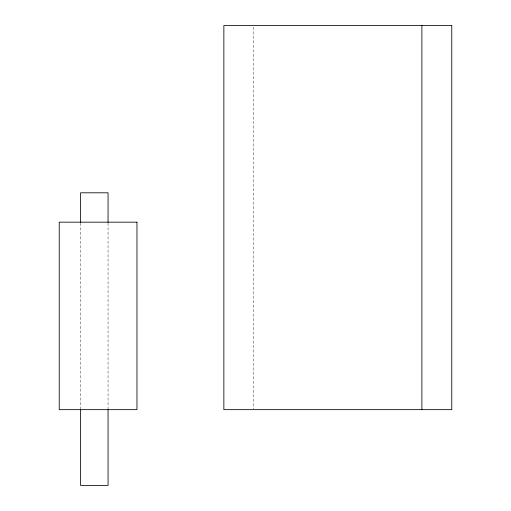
<?xml version="1.0" encoding="UTF-8"?>
<svg xmlns="http://www.w3.org/2000/svg" width="511" height="511" viewBox="0 0 511 511"><rect width="100%" height="100%" fill="white"/><g stroke="black" fill="none" stroke-linecap="round" stroke-linejoin="round"><path stroke-width="0.38" stroke-dasharray="2.56 1.92" d="M253.737 27.147L253.737 408.857M108.051 223.103L108.051 408.896M80.617 223.103L80.617 408.896"/><path stroke-width="0.77" d="M421.888 25.55L421.888 409.656M108.051 222.304L108.051 192.8L80.617 192.8L80.617 222.304M108.051 409.694L108.051 485.45L80.617 485.45L80.617 409.694M451.769 25.55L223.863 25.55L223.863 409.656L451.769 409.656L451.769 25.55M136.967 222.176L59.231 222.176L59.231 409.656L136.967 409.656L136.967 222.176"/></g></svg>
